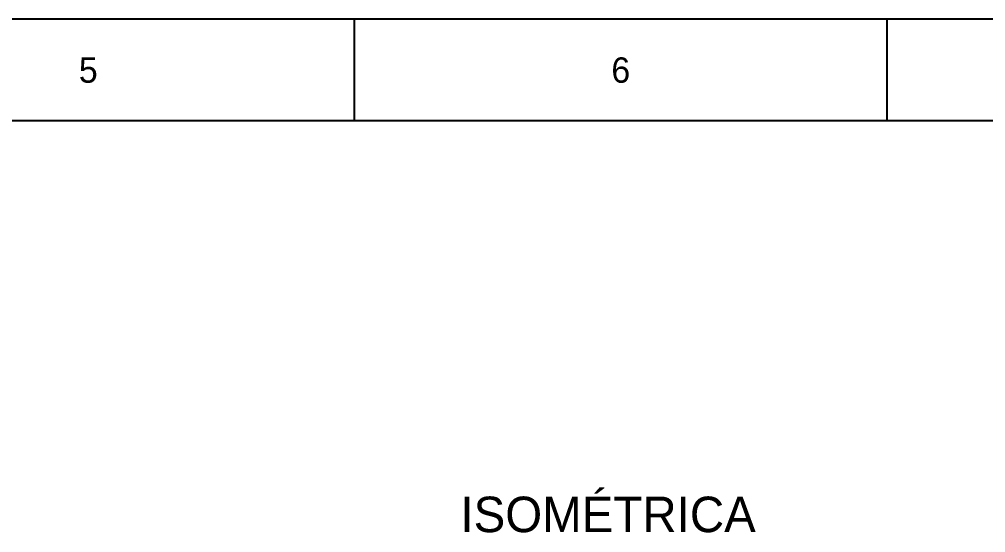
# Model space of a CAD drawing. Extents: x 0 to 420, y 0 to 297.
# Drawn here: x 229.5 to 324.7, y 246.4 to 297 of the extents above; entities that cross this region are included whole.
import ezdxf
from ezdxf.enums import TextEntityAlignment as Align

# ---------------------------------------------------------------- set-up
doc = ezdxf.new("R2010")
doc.units = 0
for name, color, linetype in [('FINA', 7, 'CONTINUOUS'), ('NORMA', 7, 'CONTINUOUS'), ('TEXTO', 7, 'CONTINUOUS')]:
    doc.layers.add(name, color=color, linetype=linetype)

msp = doc.modelspace()

# ---------------------------------------------------------------- linework, layer by layer
at = {"layer": 'FINA'}
for p, q in [((420, 297), (0, 297)), ((262.5, 287), (262.5, 297)), ((315, 287), (315, 297))]:
    msp.add_line(p, q, dxfattribs=at)
at = {"layer": 'NORMA'}
msp.add_line((410, 287), (20, 287), dxfattribs=at)

# ---------------------------------------------------------------- texts
at = {"layer": 'TEXTO'}
for s, height, p in [('5', 2.5, (236.25, 292)), ('6', 2.5, (288.75, 292)), ('ISOMÉTRICA', 3.5, (287.5, 248.1996))]:
    msp.add_text(s, height=height, dxfattribs=at).set_placement(p, align=Align.MIDDLE_CENTER)

doc.saveas('drawing.dxf')
